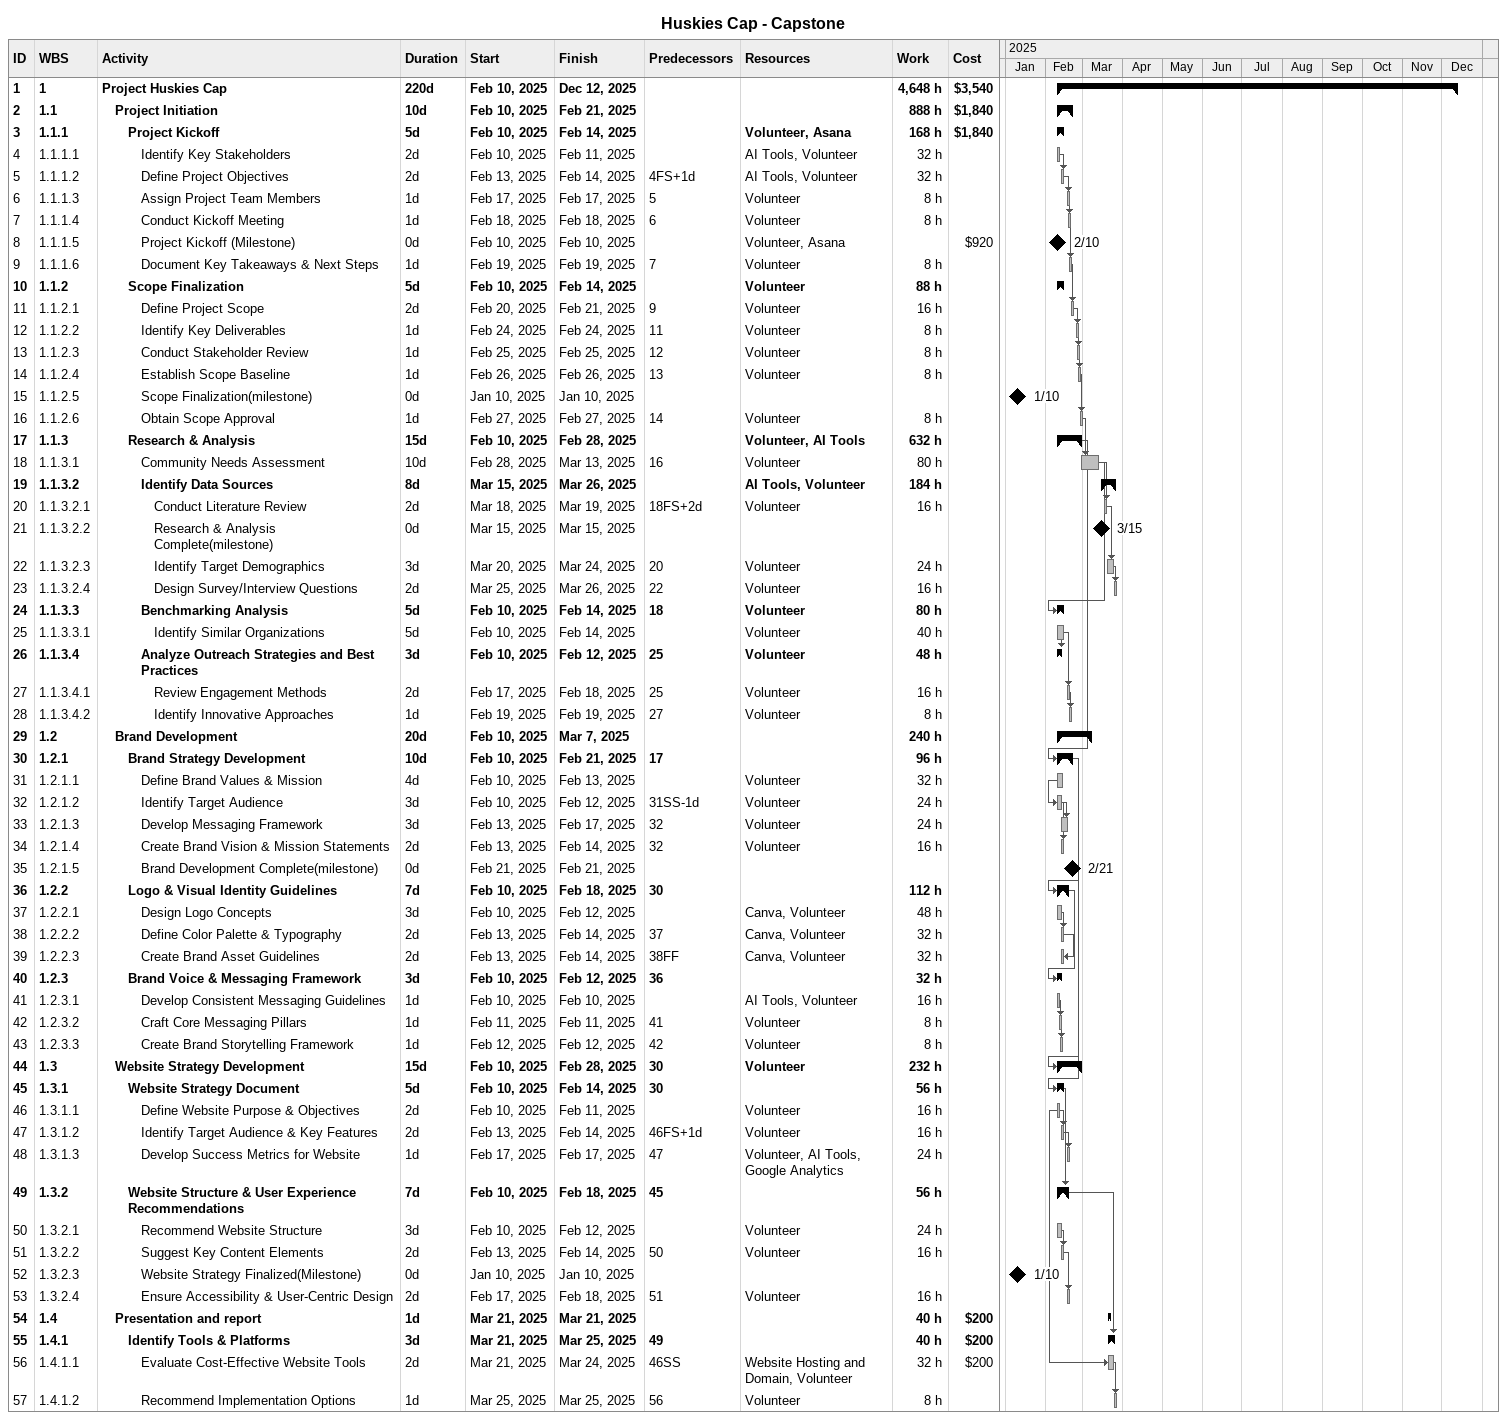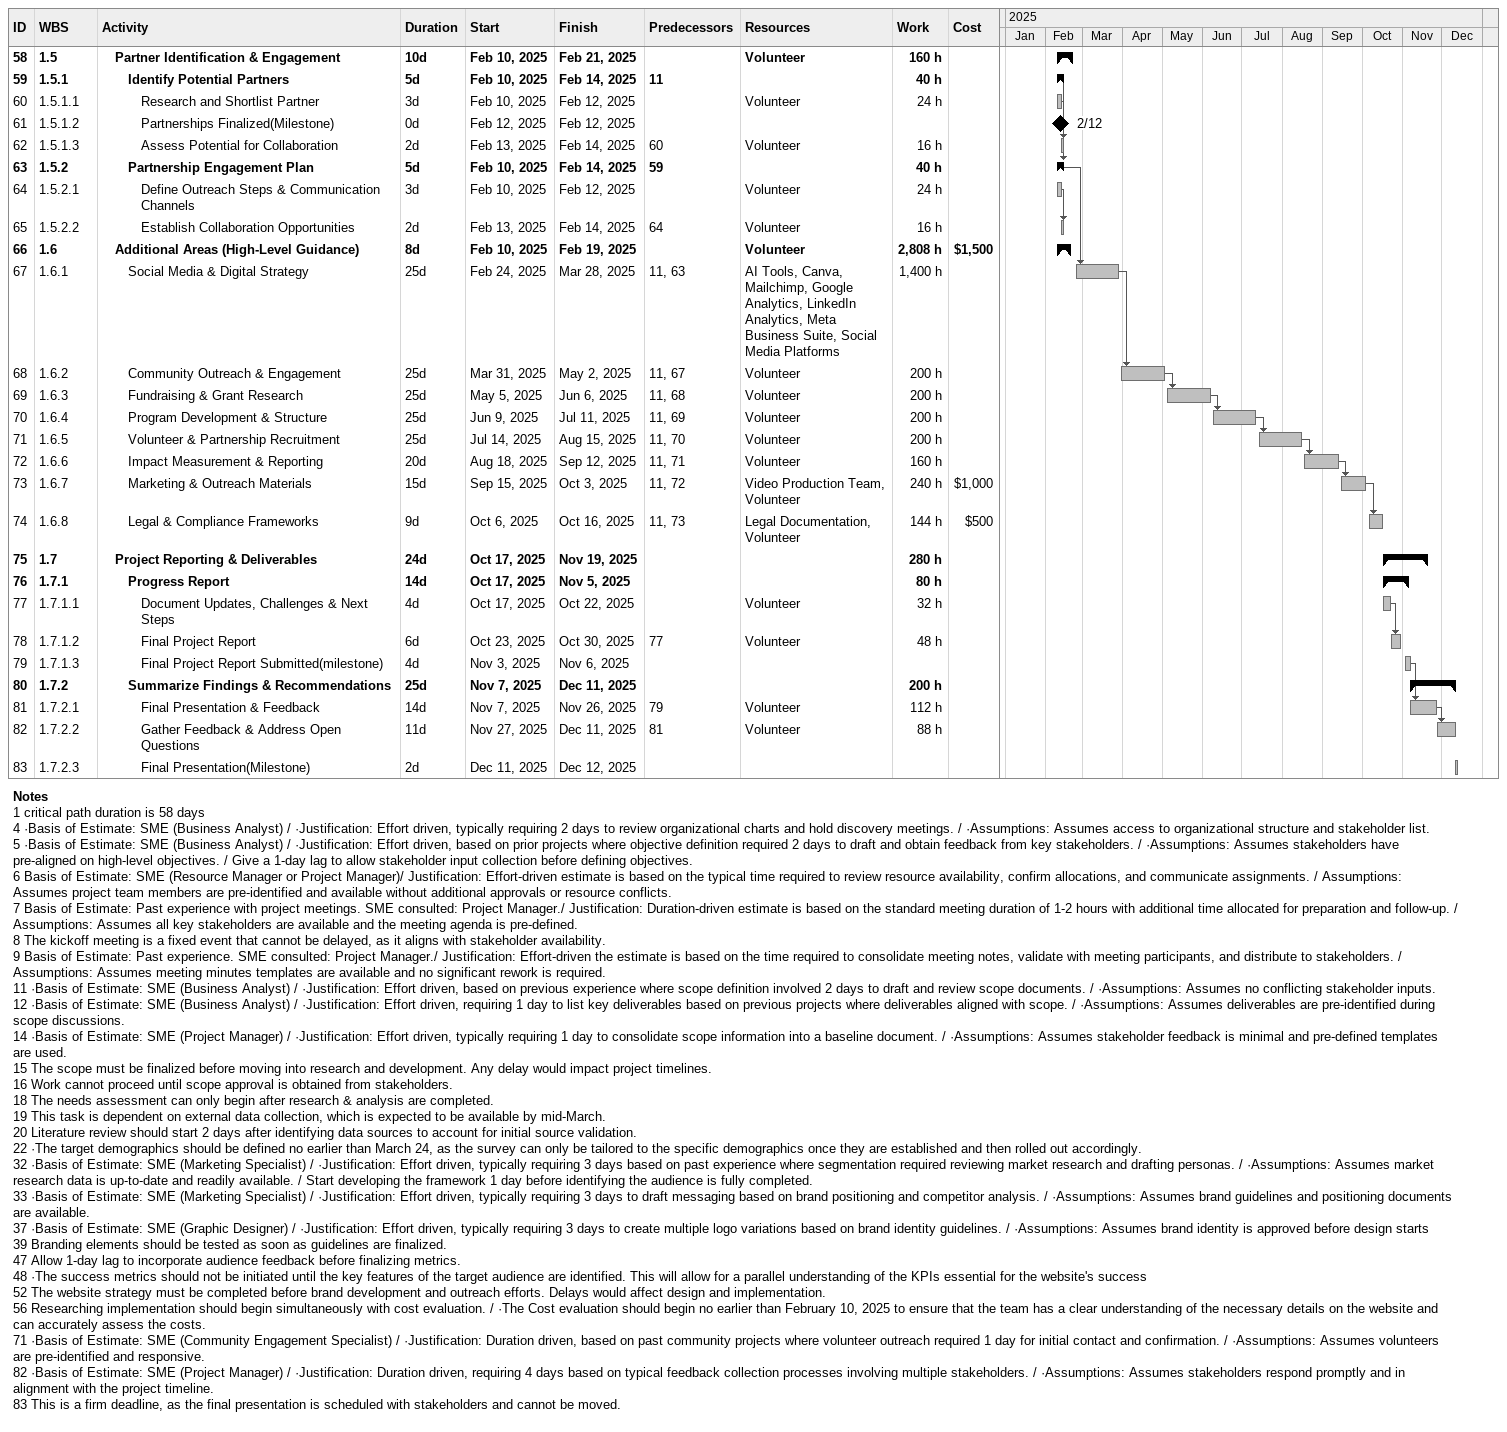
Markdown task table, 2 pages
Huskies Cap - Capstone

| ID | WBS | Task | Duration | Start | Finish | Predecessors | Resources | Work (h) | Cost ($) |
|---|---|---|---|---|---|---|---|---|---|
| 1 | 1 | **Project Huskies Cap** | 220d | 2025-02-10 | 2025-12-12 |  |  | 4648 | 3540 |
| 2 | 1.1 | **Project Initiation** | 10d | 2025-02-10 | 2025-02-21 |  |  | 888 | 1840 |
| 3 | 1.1.1 | **Project Kickoff** | 5d | 2025-02-10 | 2025-02-14 |  | Volunteer, Asana | 168 | 1840 |
| 4 | 1.1.1.1 | Identify Key Stakeholders | 2d | 2025-02-10 | 2025-02-11 |  | AI Tools, Volunteer | 32 |  |
| 5 | 1.1.1.2 | Define Project Objectives | 2d | 2025-02-13 | 2025-02-14 | 4FS+1d | AI Tools, Volunteer | 32 |  |
| 6 | 1.1.1.3 | Assign Project Team Members | 1d | 2025-02-17 | 2025-02-17 | 5 | Volunteer | 8 |  |
| 7 | 1.1.1.4 | Conduct Kickoff Meeting | 1d | 2025-02-18 | 2025-02-18 | 6 | Volunteer | 8 |  |
| 8 | 1.1.1.5 | Project Kickoff (Milestone) | 0d | 2025-02-10 | 2025-02-10 |  | Volunteer, Asana |  | 920 |
| 9 | 1.1.1.6 | Document Key Takeaways & Next Steps | 1d | 2025-02-19 | 2025-02-19 | 7 | Volunteer | 8 |  |
| 10 | 1.1.2 | **Scope Finalization** | 5d | 2025-02-10 | 2025-02-14 |  | Volunteer | 88 |  |
| 11 | 1.1.2.1 | Define Project Scope | 2d | 2025-02-20 | 2025-02-21 | 9 | Volunteer | 16 |  |
| 12 | 1.1.2.2 | Identify Key Deliverables | 1d | 2025-02-24 | 2025-02-24 | 11 | Volunteer | 8 |  |
| 13 | 1.1.2.3 | Conduct Stakeholder Review | 1d | 2025-02-25 | 2025-02-25 | 12 | Volunteer | 8 |  |
| 14 | 1.1.2.4 | Establish Scope Baseline | 1d | 2025-02-26 | 2025-02-26 | 13 | Volunteer | 8 |  |
| 15 | 1.1.2.5 | Scope Finalization(milestone) | 0d | 2025-01-10 | 2025-01-10 |  |  |  |  |
| 16 | 1.1.2.6 | Obtain Scope Approval | 1d | 2025-02-27 | 2025-02-27 | 14 | Volunteer | 8 |  |
| 17 | 1.1.3 | **Research & Analysis** | 15d | 2025-02-10 | 2025-02-28 |  | Volunteer, AI Tools | 632 |  |
| 18 | 1.1.3.1 | Community Needs Assessment | 10d | 2025-02-28 | 2025-03-13 | 16 | Volunteer | 80 |  |
| 19 | 1.1.3.2 | **Identify Data Sources** | 8d | 2025-03-15 | 2025-03-26 |  | AI Tools, Volunteer | 184 |  |
| 20 | 1.1.3.2.1 | Conduct Literature Review | 2d | 2025-03-18 | 2025-03-19 | 18FS+2d | Volunteer | 16 |  |
| 21 | 1.1.3.2.2 | Research & Analysis Complete(milestone) | 0d | 2025-03-15 | 2025-03-15 |  |  |  |  |
| 22 | 1.1.3.2.3 | Identify Target Demographics | 3d | 2025-03-20 | 2025-03-24 | 20 | Volunteer | 24 |  |
| 23 | 1.1.3.2.4 | Design Survey/Interview Questions | 2d | 2025-03-25 | 2025-03-26 | 22 | Volunteer | 16 |  |
| 24 | 1.1.3.3 | **Benchmarking Analysis** | 5d | 2025-02-10 | 2025-02-14 | 18 | Volunteer | 80 |  |
| 25 | 1.1.3.3.1 | Identify Similar Organizations | 5d | 2025-02-10 | 2025-02-14 |  | Volunteer | 40 |  |
| 26 | 1.1.3.4 | **Analyze Outreach Strategies and Best Practices** | 3d | 2025-02-10 | 2025-02-12 | 25 | Volunteer | 48 |  |
| 27 | 1.1.3.4.1 | Review Engagement Methods | 2d | 2025-02-17 | 2025-02-18 | 25 | Volunteer | 16 |  |
| 28 | 1.1.3.4.2 | Identify Innovative Approaches | 1d | 2025-02-19 | 2025-02-19 | 27 | Volunteer | 8 |  |
| 29 | 1.2 | **Brand Development** | 20d | 2025-02-10 | 2025-03-07 |  |  | 240 |  |
| 30 | 1.2.1 | **Brand Strategy Development** | 10d | 2025-02-10 | 2025-02-21 | 17 |  | 96 |  |
| 31 | 1.2.1.1 | Define Brand Values & Mission | 4d | 2025-02-10 | 2025-02-13 |  | Volunteer | 32 |  |
| 32 | 1.2.1.2 | Identify Target Audience | 3d | 2025-02-10 | 2025-02-12 | 31SS-1d | Volunteer | 24 |  |
| 33 | 1.2.1.3 | Develop Messaging Framework | 3d | 2025-02-13 | 2025-02-17 | 32 | Volunteer | 24 |  |
| 34 | 1.2.1.4 | Create Brand Vision & Mission Statements | 2d | 2025-02-13 | 2025-02-14 | 32 | Volunteer | 16 |  |
| 35 | 1.2.1.5 | Brand Development Complete(milestone) | 0d | 2025-02-21 | 2025-02-21 |  |  |  |  |
| 36 | 1.2.2 | **Logo & Visual Identity Guidelines** | 7d | 2025-02-10 | 2025-02-18 | 30 |  | 112 |  |
| 37 | 1.2.2.1 | Design Logo Concepts | 3d | 2025-02-10 | 2025-02-12 |  | Canva, Volunteer | 48 |  |
| 38 | 1.2.2.2 | Define Color Palette & Typography | 2d | 2025-02-13 | 2025-02-14 | 37 | Canva, Volunteer | 32 |  |
| 39 | 1.2.2.3 | Create Brand Asset Guidelines | 2d | 2025-02-13 | 2025-02-14 | 38FF | Canva, Volunteer | 32 |  |
| 40 | 1.2.3 | **Brand Voice & Messaging Framework** | 3d | 2025-02-10 | 2025-02-12 | 36 |  | 32 |  |
| 41 | 1.2.3.1 | Develop Consistent Messaging Guidelines | 1d | 2025-02-10 | 2025-02-10 |  | AI Tools, Volunteer | 16 |  |
| 42 | 1.2.3.2 | Craft Core Messaging Pillars | 1d | 2025-02-11 | 2025-02-11 | 41 | Volunteer | 8 |  |
| 43 | 1.2.3.3 | Create Brand Storytelling Framework | 1d | 2025-02-12 | 2025-02-12 | 42 | Volunteer | 8 |  |
| 44 | 1.3 | **Website Strategy Development** | 15d | 2025-02-10 | 2025-02-28 | 30 | Volunteer | 232 |  |
| 45 | 1.3.1 | **Website Strategy Document** | 5d | 2025-02-10 | 2025-02-14 | 30 |  | 56 |  |
| 46 | 1.3.1.1 | Define Website Purpose & Objectives | 2d | 2025-02-10 | 2025-02-11 |  | Volunteer | 16 |  |
| 47 | 1.3.1.2 | Identify Target Audience & Key Features | 2d | 2025-02-13 | 2025-02-14 | 46FS+1d | Volunteer | 16 |  |
| 48 | 1.3.1.3 | Develop Success Metrics for Website | 1d | 2025-02-17 | 2025-02-17 | 47 | Volunteer, AI Tools, Google Analytics | 24 |  |
| 49 | 1.3.2 | **Website Structure & User Experience Recommendations** | 7d | 2025-02-10 | 2025-02-18 | 45 |  | 56 |  |
| 50 | 1.3.2.1 | Recommend Website Structure | 3d | 2025-02-10 | 2025-02-12 |  | Volunteer | 24 |  |
| 51 | 1.3.2.2 | Suggest Key Content Elements | 2d | 2025-02-13 | 2025-02-14 | 50 | Volunteer | 16 |  |
| 52 | 1.3.2.3 | Website Strategy Finalized(Milestone) | 0d | 2025-01-10 | 2025-01-10 |  |  |  |  |
| 53 | 1.3.2.4 | Ensure Accessibility & User-Centric Design | 2d | 2025-02-17 | 2025-02-18 | 51 | Volunteer | 16 |  |
| 54 | 1.4 | **Presentation and report** | 1d | 2025-03-21 | 2025-03-21 |  |  | 40 | 200 |
| 55 | 1.4.1 | **Identify Tools & Platforms** | 3d | 2025-03-21 | 2025-03-25 | 49 |  | 40 | 200 |
| 56 | 1.4.1.1 | Evaluate Cost-Effective Website Tools | 2d | 2025-03-21 | 2025-03-24 | 46SS | Website Hosting and Domain, Volunteer | 32 | 200 |
| 57 | 1.4.1.2 | Recommend Implementation Options | 1d | 2025-03-25 | 2025-03-25 | 56 | Volunteer | 8 |  |
| 58 | 1.5 | **Partner Identification & Engagement** | 10d | 2025-02-10 | 2025-02-21 |  | Volunteer | 160 |  |
| 59 | 1.5.1 | **Identify Potential Partners** | 5d | 2025-02-10 | 2025-02-14 | 11 |  | 40 |  |
| 60 | 1.5.1.1 | Research and Shortlist Partner | 3d | 2025-02-10 | 2025-02-12 |  | Volunteer | 24 |  |
| 61 | 1.5.1.2 | Partnerships Finalized(Milestone) | 0d | 2025-02-12 | 2025-02-12 |  |  |  |  |
| 62 | 1.5.1.3 | Assess Potential for Collaboration | 2d | 2025-02-13 | 2025-02-14 | 60 | Volunteer | 16 |  |
| 63 | 1.5.2 | **Partnership Engagement Plan** | 5d | 2025-02-10 | 2025-02-14 | 59 |  | 40 |  |
| 64 | 1.5.2.1 | Define Outreach Steps & Communication Channels | 3d | 2025-02-10 | 2025-02-12 |  | Volunteer | 24 |  |
| 65 | 1.5.2.2 | Establish Collaboration Opportunities | 2d | 2025-02-13 | 2025-02-14 | 64 | Volunteer | 16 |  |
| 66 | 1.6 | **Additional Areas (High-Level Guidance)** | 8d | 2025-02-10 | 2025-02-19 |  | Volunteer | 2808 | 1500 |
| 67 | 1.6.1 | Social Media & Digital Strategy | 25d | 2025-02-24 | 2025-03-28 | 11, 63 | AI Tools, Canva, Mailchimp, Google Analytics, LinkedIn Analytics, Meta Business Suite, Social Media Platforms | 1400 |  |
| 68 | 1.6.2 | Community Outreach & Engagement | 25d | 2025-03-31 | 2025-05-02 | 11, 67 | Volunteer | 200 |  |
| 69 | 1.6.3 | Fundraising & Grant Research | 25d | 2025-05-05 | 2025-06-06 | 11, 68 | Volunteer | 200 |  |
| 70 | 1.6.4 | Program Development & Structure | 25d | 2025-06-09 | 2025-07-11 | 11, 69 | Volunteer | 200 |  |
| 71 | 1.6.5 | Volunteer & Partnership Recruitment | 25d | 2025-07-14 | 2025-08-15 | 11, 70 | Volunteer | 200 |  |
| 72 | 1.6.6 | Impact Measurement & Reporting | 20d | 2025-08-18 | 2025-09-12 | 11, 71 | Volunteer | 160 |  |
| 73 | 1.6.7 | Marketing & Outreach Materials | 15d | 2025-09-15 | 2025-10-03 | 11, 72 | Video Production Team, Volunteer | 240 | 1000 |
| 74 | 1.6.8 | Legal & Compliance Frameworks | 9d | 2025-10-06 | 2025-10-16 | 11, 73 | Legal Documentation, Volunteer | 144 | 500 |
| 75 | 1.7 | **Project Reporting & Deliverables** | 24d | 2025-10-17 | 2025-11-19 |  |  | 280 |  |
| 76 | 1.7.1 | **Progress Report** | 14d | 2025-10-17 | 2025-11-05 |  |  | 80 |  |
| 77 | 1.7.1.1 | Document Updates, Challenges & Next Steps | 4d | 2025-10-17 | 2025-10-22 |  | Volunteer | 32 |  |
| 78 | 1.7.1.2 | Final Project Report | 6d | 2025-10-23 | 2025-10-30 | 77 | Volunteer | 48 |  |
| 79 | 1.7.1.3 | Final Project Report Submitted(milestone) | 4d | 2025-11-03 | 2025-11-06 |  |  |  |  |
| 80 | 1.7.2 | **Summarize Findings & Recommendations** | 25d | 2025-11-07 | 2025-12-11 |  |  | 200 |  |
| 81 | 1.7.2.1 | Final Presentation & Feedback | 14d | 2025-11-07 | 2025-11-26 | 79 | Volunteer | 112 |  |
| 82 | 1.7.2.2 | Gather Feedback & Address Open Questions | 11d | 2025-11-27 | 2025-12-11 | 81 | Volunteer | 88 |  |
| 83 | 1.7.2.3 | Final Presentation(Milestone) | 2d | 2025-12-11 | 2025-12-12 |  |  |  |  |

Notes
- 1: critical path duration is 58 days
- 4: ·Basis of Estimate: SME (Business Analyst) / ·Justification: Effort driven, typically requiring 2 days to review organizational charts and hold discovery meetings. / ·Assumptions: Assumes access to organizational structure and stakeholder list.
- 5: ·Basis of Estimate: SME (Business Analyst) / ·Justification: Effort driven, based on prior projects where objective definition required 2 days to draft and obtain feedback from key stakeholders. / ·Assumptions: Assumes stakeholders have pre-aligned on high-level objectives. / Give a 1-day lag to allow stakeholder input collection before defining objectives.
- 6: Basis of Estimate: SME (Resource Manager or Project Manager)/ Justification: Effort-driven estimate is based on the typical time required to review resource availability, confirm allocations, and communicate assignments. / Assumptions: Assumes project team members are pre-identified and available without additional approvals or resource conflicts.
- 7: Basis of Estimate: Past experience with project meetings. SME consulted: Project Manager./ Justification: Duration-driven estimate is based on the standard meeting duration of 1-2 hours with additional time allocated for preparation and follow-up. / Assumptions: Assumes all key stakeholders are available and the meeting agenda is pre-defined.
- 8: The kickoff meeting is a fixed event that cannot be delayed, as it aligns with stakeholder availability.
- 9: Basis of Estimate: Past experience. SME consulted: Project Manager./ Justification: Effort-driven the estimate is based on the time required to consolidate meeting notes, validate with meeting participants, and distribute to stakeholders. / Assumptions: Assumes meeting minutes templates are available and no significant rework is required.
- 11: ·Basis of Estimate: SME (Business Analyst) / ·Justification: Effort driven, based on previous experience where scope definition involved 2 days to draft and review scope documents. / ·Assumptions: Assumes no conflicting stakeholder inputs.
- 12: ·Basis of Estimate: SME (Business Analyst) / ·Justification: Effort driven, requiring 1 day to list key deliverables based on previous projects where deliverables aligned with scope. / ·Assumptions: Assumes deliverables are pre-identified during scope discussions.
- 14: ·Basis of Estimate: SME (Project Manager) / ·Justification: Effort driven, typically requiring 1 day to consolidate scope information into a baseline document. / ·Assumptions: Assumes stakeholder feedback is minimal and pre-defined templates are used.
- 15: The scope must be finalized before moving into research and development. Any delay would impact project timelines.
- 16: Work cannot proceed until scope approval is obtained from stakeholders.
- 18: The needs assessment can only begin after research & analysis are completed.
- 19: This task is dependent on external data collection, which is expected to be available by mid-March.
- 20: Literature review should start 2 days after identifying data sources to account for initial source validation.
- 22: ·The target demographics should be defined no earlier than March 24, as the survey can only be tailored to the specific demographics once they are established and then rolled out accordingly.
- 32: ·Basis of Estimate: SME (Marketing Specialist) / ·Justification: Effort driven, typically requiring 3 days based on past experience where segmentation required reviewing market research and drafting personas. / ·Assumptions: Assumes market research data is up-to-date and readily available. / Start developing the framework 1 day before identifying the audience is fully completed.
- 33: ·Basis of Estimate: SME (Marketing Specialist) / ·Justification: Effort driven, typically requiring 3 days to draft messaging based on brand positioning and competitor analysis. / ·Assumptions: Assumes brand guidelines and positioning documents are available.
- 37: ·Basis of Estimate: SME (Graphic Designer) / ·Justification: Effort driven, typically requiring 3 days to create multiple logo variations based on brand identity guidelines. / ·Assumptions: Assumes brand identity is approved before design starts
- 39: Branding elements should be tested as soon as guidelines are finalized.
- 47: Allow 1-day lag to incorporate audience feedback before finalizing metrics.
- 48: ·The success metrics should not be initiated until the key features of the target audience are identified. This will allow for a parallel understanding of the KPIs essential for the website's success
- 52: The website strategy must be completed before brand development and outreach efforts. Delays would affect design and implementation.
- 56: Researching implementation should begin simultaneously with cost evaluation. / ·The Cost evaluation should begin no earlier than February 10, 2025 to ensure that the team has a clear understanding of the necessary details on the website and can accurately assess the costs.
- 71: ·Basis of Estimate: SME (Community Engagement Specialist) / ·Justification: Duration driven, based on past community projects where volunteer outreach required 1 day for initial contact and confirmation. / ·Assumptions: Assumes volunteers are pre-identified and responsive.
- 82: ·Basis of Estimate: SME (Project Manager) / ·Justification: Duration driven, requiring 4 days based on typical feedback collection processes involving multiple stakeholders. / ·Assumptions: Assumes stakeholders respond promptly and in alignment with the project timeline.
- 83: This is a firm deadline, as the final presentation is scheduled with stakeholders and cannot be moved.
